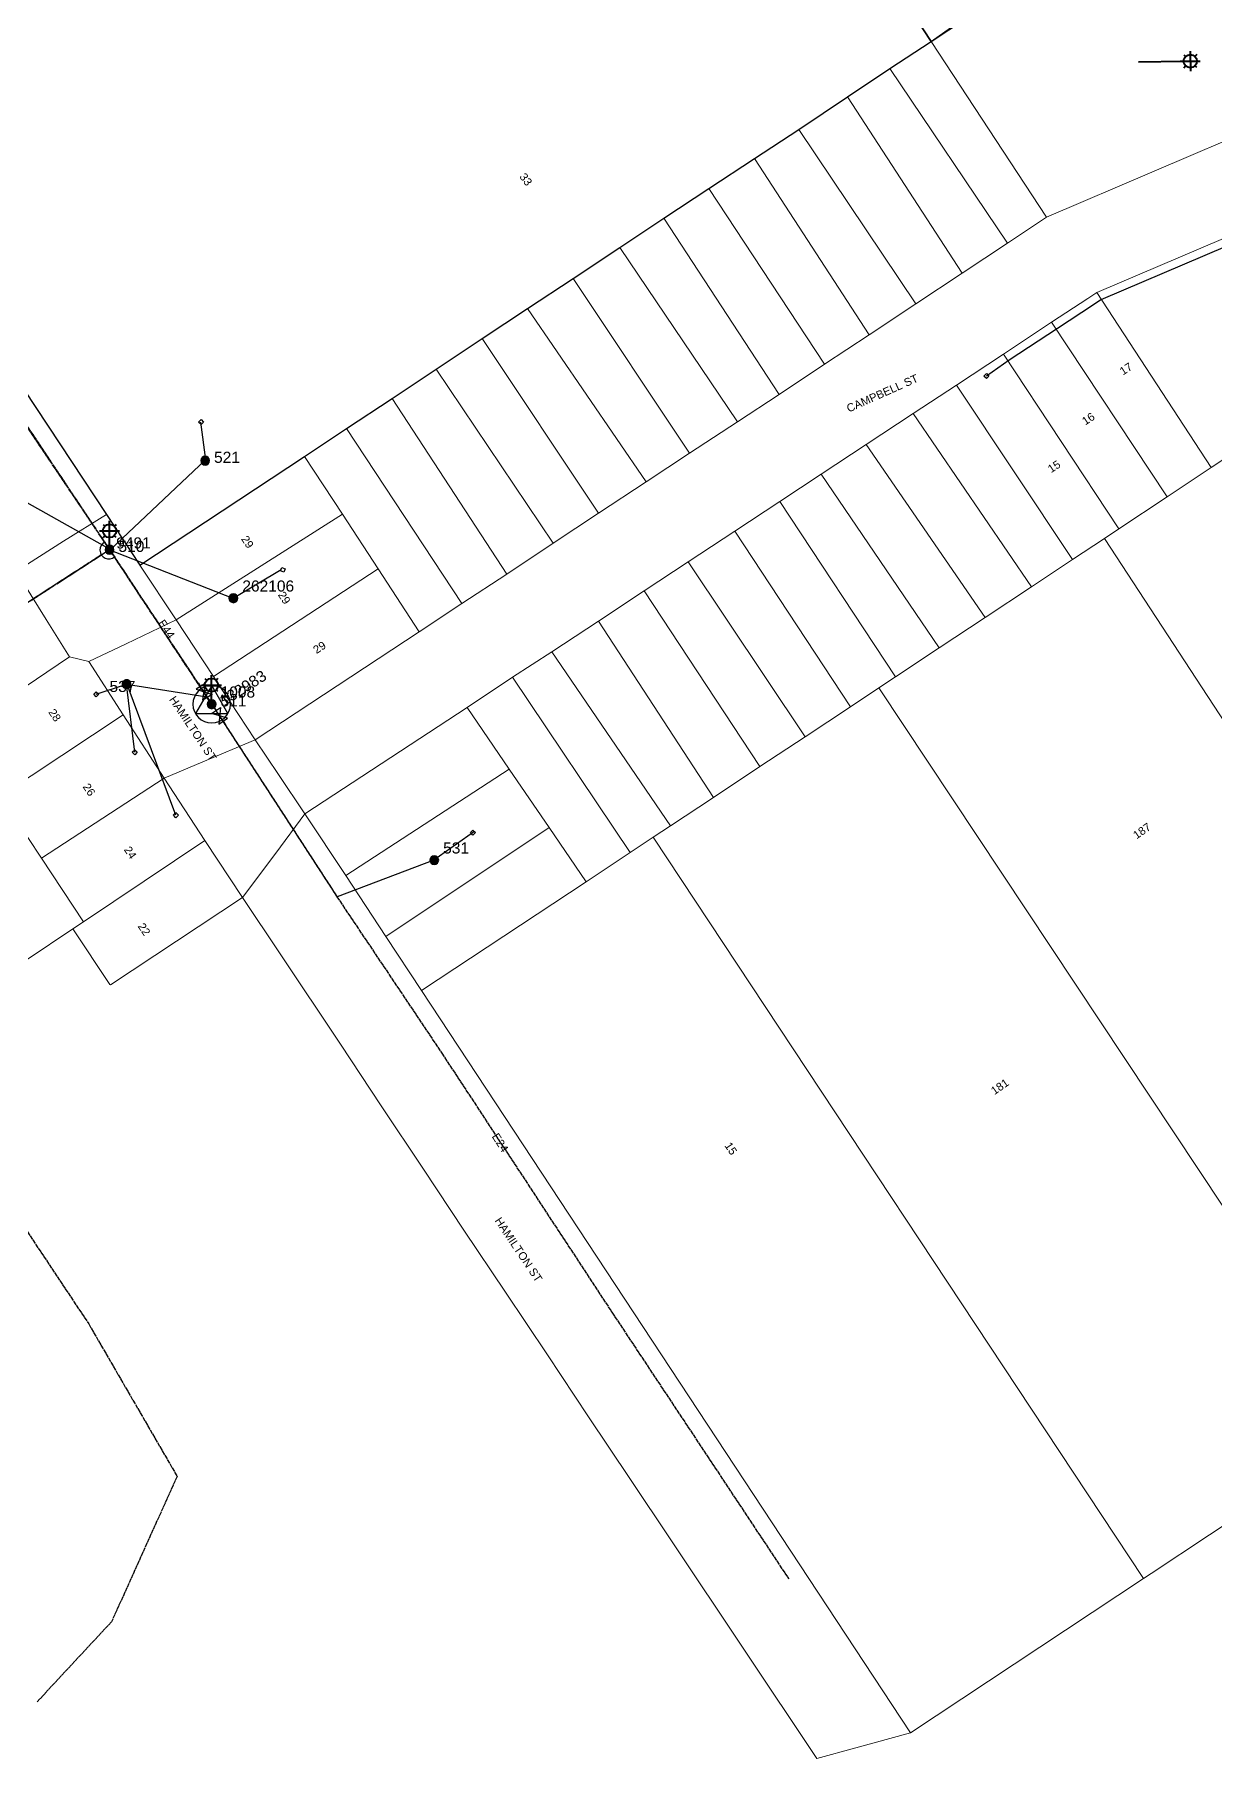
# Model space of a CAD drawing. Header units: metres. Extents: x 301970 to 303550, y 6271876 to 6273079.
# Drawn here: x 302405.3 to 302670.9, y 6271901.8 to 6272289.6 of the extents above; entities that cross this region are included whole.
import ezdxf
from ezdxf.enums import TextEntityAlignment as Align

# ---------------------------------------------------------------- set-up
doc = ezdxf.new("R2010")
doc.units = ezdxf.units.M
doc.linetypes.add('Cable Exist OH', pattern=[1, 1, 0])
doc.layers.add('Cadastre Land Parcels_SP_EXT', color=7, linetype='Continuous', lineweight=5, transparency=0.7)
doc.layers.add('Cadastre Roads_SP_EXT', color=7, linetype='Continuous', lineweight=5, transparency=0.7)
for name, color, linetype in [('Equip_LV_EXT', 7, 'Continuous'), ('Equip_SP_SL_EXT', 7, 'Continuous'), ('Mains_HV_EXT', 7, 'Continuous'), ('Mains_LV_EXT', 7, 'Continuous'), ('Mains_SL_EXT', 7, 'Continuous'), ('Services_SP_EXT', 7, 'Continuous'), ('Sub_SP_TR_HV_LV_EXT', 7, 'Continuous'), ('SupportsOH_SP_TR_HV_LV_SL_EXT', 7, 'Continuous')]:
    doc.layers.add(name, color=color, linetype=linetype)
doc.layers.add('Features_HIDE', color=1, linetype='Continuous', plot=False)
doc.styles.add('iecARIAL', font='arial.ttf', dxfattribs={"height": 2})
doc.styles.add('POLE_LABEL', font='arial.ttf')
doc.styles.get("Standard").update_dxf_attribs({"font": 'arial.ttf'})
doc.linetypes.add('Cable Rem', pattern='A,6.5,-0.001,["X",Standard,S=2.5,R=0,X=0,Y=-1.27],-0.001', length=6.502)

# ---------------------------------------------------------------- blocks, each defined once
blk = doc.blocks.new('SUB_POLE_EXT')
blk.add_wipeout([(0, 4.22), (0.42, 4.2), (0.83, 4.14), (1.21, 4.05), (1.62, 3.9), (1.99, 3.72), (2.35, 3.51), (2.68, 3.26), (2.99, 2.99), (3.28, 2.66), (3.52, 2.34), (3.76, 1.92), (3.9, 1.62), (4.04, 1.23), (4.18, 0.63), (4.22, 0), (4.18, -0.61), (4.06, -1.15), (3.9, -1.62), (3.58, -2.24), (3.22, -2.73), (2.97, -3.01), (2.68, -3.26), (2.36, -3.5), (2, -3.72), (1.64, -3.89), (1.25, -4.03), (0.82, -4.14), (0.42, -4.2), (0, -4.22), (-0.41, -4.2), (-0.8, -4.15), (-1.21, -4.05), (-1.62, -3.9), (-1.99, -3.73), (-2.35, -3.51), (-2.68, -3.26), (-2.96, -3.02), (-3.23, -2.72), (-3.51, -2.35), (-3.71, -2.01), (-3.91, -1.6), (-4.05, -1.21), (-4.16, -0.76), (-4.22, -0.14), (-4.21, 0.39), (-4.14, 0.83), (-4.03, 1.27), (-3.9, 1.63), (-3.71, 2.02), (-3.5, 2.37), (-3.28, 2.67), (-2.99, 2.99), (-2.68, 3.27), (-2.33, 3.52), (-1.98, 3.73), (-1.63, 3.9), (-1.2, 4.05), (-0.78, 4.15), (-0.4, 4.21)])
blk.add_line((2.16, 0.48), (2.16, 0.48, 0))
blk.add_lwpolyline([(-4.22, 0, 1), (4.22, 0, 1)], format="xyb", close=True)
blk.add_lwpolyline([(2.14, 0.52), (0, 4.22), (-3.66, -2.11), (3.66, -2.11)], close=True)
for tag, height, flags, p in [('STREET_CODE', 0.2, 9, (1.5, 0)), ('ASSET_NUM', 2.5, 8, (2, 2)), ('CONSTRUCTED_VOLTAGE', 0.2, 9, (1.5, -0.2)), ('OPERATING_VOLTAGE', 0.2, 9, (1.5, -0.6)), ('OPERATED_BY', 0.2, 9, (1.5, -0.8)), ('ORIENTATION', 0.2, 9, (1.5, -1.2)), ('OWNED_BY', 0.2, 9, (1.5, -1.4)), ('SECONDARY_VOLTAGE', 0.2, 9, (1.5, -1.6)), ('STATE', 0.2, 9, (1.5, -1.8)), ('SUBSTATION_TYPE', 0.2, 9, (1.5, -2)), ('STREETNAME', 0.2, 9, (1.5, -2.8)), ('SUBURB', 0.2, 9, (1.5, -3)), ('Z', 0.2, 1, (1.5, -3.4)), ('NO_PHASES', 0.2, 9, (1.5, -0.4)), ('MAINTAINED_BY', 0.2, 9, (1.5, -1)), ('USAGE', 0.2, 9, (1.5, -2.2)), ('LEGEND', 0.2, 9, (1.5, -2.4)), ('LOCATION', 0.2, 9, (1.5, -2.6)), ('NOTES', 0.2, 9, (1.5, -3.2))]:
    blk.add_attdef(tag, text='', height=height, dxfattribs=dict(flags=flags)).set_placement(p, align=Align.MIDDLE_LEFT)
blk = doc.blocks.new('LV_OH_LINKS_DISTFUSE_EXT')
for p, q in [((0, 0), (0.96, 0)), ((3.84, 0), (4.8, 0))]:
    blk.add_line(p, q)
blk.add_lwpolyline([(3.84, -1.2), (3.84, 1.2), (0.96, -1.2), (0.96, 1.2)], close=True)
at = {"flags": 9}
for tag, p in [('ACTUAL_STATUS', (0, 0)), ('CONSTRUCTED_VOLTAGE', (0, -0.2)), ('OPERATING_VOLTAGE', (0, -0.6)), ('ORIENTATION', (0, -0.8)), ('OWNED_BY', (0, -1)), ('STATE', (0, -1.2)), ('SWITCH_TYPE', (0, -1.4)), ('NO_PHASES', (0, -0.4)), ('USAGE', (0, -1.6)), ('NOTES', (0, -1.8))]:
    blk.add_attdef(tag, text='', height=0.2, dxfattribs=at).set_placement(p, align=Align.MIDDLE_LEFT)
at = {"flags": 1}
blk.add_attdef('Z', (0, 0), '', height=0.2, dxfattribs=at)
blk = doc.blocks.new('SL_LANTERN_EXT')
at = {"lineweight": 40}
for p, q in [((-2.25, 4.22), (2.25, 4.22)), ((-1.46, 5.68), (-1.06, 5.28)), ((0, 1.97), (0, 6.47)), ((1.46, 5.68), (1.06, 5.28)), ((-1.46, 2.76), (-1.06, 3.16)), ((0, 0), (0, 2.72)), ((1.46, 2.76), (1.06, 3.16))]:
    blk.add_line(p, q, dxfattribs=at)
blk.add_circle((0, 4.22), 1.5, dxfattribs=at)
at = {"style": 'iecARIAL', "flags": 8}
blk.add_attdef('ASSET_NUM', (1.5, 1.5), '', height=2.5, dxfattribs=at)
for tag, p, height, flags in [('OPERATING_VOLTAGE', (0.98, -1.65), 0.2, 9), ('ORIENTATION', (0.98, -1.85), 0.2, 9), ('OWNED_BY', (0.98, -2.05), 0.2, 9), ('STATE', (0.98, -2.25), 0.2, 9), ('CONSTRUCTED_VOLTAGE', (0.98, -0.65), 0.2, 9), ('CONTROL_TYPE', (0.98, -0.85), 0.2, 9), ('LANTERN_PURPOSE', (0.98, -1.05), 0.2, 9), ('LANTERN_TYPE', (0.98, -1.25), 0.2, 9), ('NO_PHASES', (0.98, -1.45), 0.2, 9), ('USAGE', (0.98, -2.45), 0.2, 9), ('CEXIST', (0.98, -2.65), 0.2, 9), ('CNEW', (0.98, -2.85), 0.2, 9), ('CNUMBER', (0.98, -3.05), 0.2, 9), ('CREMOVE', (0.98, -3.25), 0.2, 9), ('CREPLACE', (0.98, -3.45), 0.2, 9), ('LKINGHEIGHT', (0.98, -3.65), 0.2, 9), ('LBRACKET', (0.98, -3.85), 0.2, 9), ('LBRACKETVOCAB', (0.98, -4.05), 0.2, 9), ('LNUMBER', (2.18, -3.25), 2.5, 8), ('LCATEGORY', (0.98, -4.25), 0.2, 9), ('LCHARGE1', (0.98, -4.45), 0.2, 9), ('LCHARGE1PERCENT', (0.98, -4.65), 0.2, 9), ('LCHARGE2', (0.98, -4.85), 0.2, 9), ('LCHARGE2PERCENT', (0.98, -5.05), 0.2, 9), ('LCHARGE3', (0.98, -5.25), 0.2, 9), ('LCHARGE3PERCENT', (0.98, -5.45), 0.2, 9), ('LEXIST', (0.98, -5.65), 0.2, 9), ('LLAMP', (0.98, -5.85), 0.2, 9), ('LLAMPVOCAB', (0.98, -6.05), 0.2, 9), ('LMAST', (0.98, -6.25), 0.2, 9), ('LMASTVOCAB', (0.98, -6.45), 0.2, 9), ('LNEW', (0.98, -6.65), 0.2, 9), ('LANTNUMBER', (0.98, -6.85), 0.2, 9), ('LOUTREACH', (0.98, -7.25), 0.2, 9), ('LOUTREACHVOCAB', (0.98, -7.45), 0.2, 9), ('LRATECODE', (0.98, -7.65), 0.2, 9), ('LREMOVE', (0.98, -7.85), 0.2, 9), ('STREETNAME', (0.98, -9.25), 0.2, 9), ('SUBURB', (0.98, -9.45), 0.2, 1), ('LREPLACE', (0.98, -8.05), 0.2, 9), ('LTYPE', (0.98, -8.25), 0.2, 9), ('LTYPEVOCAB', (0.98, -8.45), 0.2, 9), ('LEGEND', (0.98, -8.65), 0.2, 9), ('LOCATION', (0.98, -8.85), 0.2, 9), ('NOTES', (0.98, -9.05), 0.2, 9)]:
    blk.add_attdef(tag, p, '', height=height, dxfattribs=dict(flags=flags))
blk = doc.blocks.new('CCP_EXT')
blk.add_wipeout([(0, 0.57), (0.57, 0), (0, -0.57), (-0.57, 0)])
blk.add_lwpolyline([(-0.57, 0), (0, 0.57), (0.57, 0), (0, -0.57), (-0.57, 0)])
at = {"flags": 1}
blk.add_attdef('Z', (0, 0), '', height=0.2, dxfattribs=at)
at = {"flags": 9}
for tag, p in [('CCP_TYPE', (0, 0)), ('CONSTRUCTED_VOLTAGE', (0, -0.2)), ('OPERATING_VOLTAGE', (0, -0.6)), ('ORIENTATION', (0, -0.8)), ('OWNED_BY', (0, -1)), ('STATE', (0, -1.8)), ('NO_PHASES', (0, -0.4)), ('USAGE', (0, -1.2)), ('LEGEND', (0, -1.4)), ('LIFE_SUPPORT', (0, -1.6)), ('NOTES', (0, -2))]:
    blk.add_attdef(tag, text='', height=0.2, dxfattribs=at).set_placement(p, align=Align.MIDDLE_LEFT)
blk = doc.blocks.new('POLE_EXT')
blk.add_hatch(color=256).paths.add_polyline_path([(-1, 0, 1), (1, 0, 1)])
blk.add_lwpolyline([(-1, 0, 1), (1, 0, 1)], format="xyb", close=True)
for tag, height, flags, p in [('pNumber', 2.5, 8, (-17.84, 2.07)), ('OWNED_BY', 0.2, 9, (1.35, -0.4)), ('SPECIAL_USE', 0.2, 9, (1.35, -0.8)), ('STATE', 0.2, 9, (1.35, -1)), ('cLV', 0.2, 9, (1.35, -1.4)), ('hDepth', 0.2, 9, (1.35, -1.6)), ('hDia', 0.2, 9, (1.35, -1.8)), ('cHV', 0.2, 9, (1.35, -2)), ('cLinedev', 0.2, 9, (1.35, -3.4)), ('pExisting', 0.2, 9, (1.35, -3.8)), ('PARENT', 0.2, 9, (1.35, -0.6)), ('USAGE', 0.2, 9, (1.35, -1.2)), ('LBRACKET', 0.2, 9, (1.35, -2.2)), ('LExisting', 0.2, 9, (1.35, -2.4)), ('LANTNUMBER', 0.2, 9, (1.35, -2.6)), ('LOther', 0.2, 9, (1.35, -2.8)), ('LRemove', 0.2, 9, (1.35, -3)), ('LEGEND', 0.2, 9, (1.35, -3.2)), ('LOCATION', 0.2, 9, (1.35, -3.6)), ('pFooting', 0.2, 9, (1.35, -4.4)), ('pNew', 0.2, 9, (1.35, -4.6)), ('pRelocate', 0.2, 9, (1.35, -5)), ('pRemove', 0.2, 9, (1.35, -5.2)), ('pReplace', 0.2, 9, (1.35, -5.4)), ('pStay', 0.2, 9, (1.35, -5.6)), ('pType', 0.2, 9, (1.35, -5.8)), ('cspan', 0.2, 9, (1.35, -6)), ('STREETNAME', 0.2, 9, (1.35, -6.2)), ('SUBURB', 0.2, 9, (1.35, -6.4)), ('OPERATED_BY', 0.2, 9, (1.36, -7.01)), ('PFNUMBER', 0.2, 9, (1.35, -4)), ('NEWPFNUMBER', 0.2, 9, (1.35, -4.2)), ('NOTES', 0.2, 9, (1.35, -6.6)), ('MAINTAINED_BY', 0.2, 9, (1.36, -6.81))]:
    blk.add_attdef(tag, text='', height=height, dxfattribs=dict(flags=flags)).set_placement(p, align=Align.MIDDLE_LEFT)
at = {"style": 'POLE_LABEL'}
for tag, height, flags, p in [('STRUCTURE_PLANT_NUMBER', 0.2, 9, (1.35, 0.03)), ('ASSET_NUM', 2.5, 8, (2, 2)), ('STREET_CODE', 0.2, 9, (1.35, -0.2))]:
    blk.add_attdef(tag, text='', height=height, dxfattribs=dict(at, flags=flags)).set_placement(p, align=Align.MIDDLE_LEFT)
at = {"flags": 1}
blk.add_attdef('Z', (1.35, -7.33), '', height=0.2, dxfattribs=at)
blk = doc.blocks.new('*U143')
at = {"lineweight": 40}
for p, q in [((0, 0), (10.13, 0.14)), ((9.37, 0.13), (13.87, 0.19)), ((10.15, 1.6), (10.55, 1.21)), ((11.59, 2.41), (11.66, -2.09)), ((13.06, 1.64), (12.67, 1.24)), ((10.19, -1.32), (10.58, -0.91)), ((13.1, -1.28), (12.7, -0.88))]:
    blk.add_line(p, q, dxfattribs=at)
blk.add_circle((11.62, 0.16), 1.5, dxfattribs=at)
at = {"style": 'iecARIAL', "flags": 8}
blk.add_attdef('ASSET_NUM', (1.5, 1.5), '', height=2.5, dxfattribs=at)
for tag, p, height, flags in [('OPERATING_VOLTAGE', (0.98, -1.65), 0.2, 9), ('ORIENTATION', (0.98, -1.85), 0.2, 9), ('OWNED_BY', (0.98, -2.05), 0.2, 9), ('STATE', (0.98, -2.25), 0.2, 9), ('CONSTRUCTED_VOLTAGE', (0.98, -0.65), 0.2, 9), ('CONTROL_TYPE', (0.98, -0.85), 0.2, 9), ('LANTERN_PURPOSE', (0.98, -1.05), 0.2, 9), ('LANTERN_TYPE', (0.98, -1.25), 0.2, 9), ('NO_PHASES', (0.98, -1.45), 0.2, 9), ('USAGE', (0.98, -2.45), 0.2, 9), ('CEXIST', (0.98, -2.65), 0.2, 9), ('CNEW', (0.98, -2.85), 0.2, 9), ('CNUMBER', (0.98, -3.05), 0.2, 9), ('CREMOVE', (0.98, -3.25), 0.2, 9), ('CREPLACE', (0.98, -3.45), 0.2, 9), ('LKINGHEIGHT', (0.98, -3.65), 0.2, 9), ('LBRACKET', (0.98, -3.85), 0.2, 9), ('LBRACKETVOCAB', (0.98, -4.05), 0.2, 9), ('LNUMBER', (2.18, -3.25), 2.5, 8), ('LCATEGORY', (0.98, -4.25), 0.2, 9), ('LCHARGE1', (0.98, -4.45), 0.2, 9), ('LCHARGE1PERCENT', (0.98, -4.65), 0.2, 9), ('LCHARGE2', (0.98, -4.85), 0.2, 9), ('LCHARGE2PERCENT', (0.98, -5.05), 0.2, 9), ('LCHARGE3', (0.98, -5.25), 0.2, 9), ('LCHARGE3PERCENT', (0.98, -5.45), 0.2, 9), ('LEXIST', (0.98, -5.65), 0.2, 9), ('LLAMP', (0.98, -5.85), 0.2, 9), ('LLAMPVOCAB', (0.98, -6.05), 0.2, 9), ('LMAST', (0.98, -6.25), 0.2, 9), ('LMASTVOCAB', (0.98, -6.45), 0.2, 9), ('LNEW', (0.98, -6.65), 0.2, 9), ('LANTNUMBER', (0.98, -6.85), 0.2, 9), ('LOUTREACH', (0.98, -7.25), 0.2, 9), ('LOUTREACHVOCAB', (0.98, -7.45), 0.2, 9), ('LRATECODE', (0.98, -7.65), 0.2, 9), ('LREMOVE', (0.98, -7.85), 0.2, 9), ('STREETNAME', (0.98, -9.25), 0.2, 9), ('SUBURB', (0.98, -9.45), 0.2, 1), ('LREPLACE', (0.98, -8.05), 0.2, 9), ('LTYPE', (0.98, -8.25), 0.2, 9), ('LTYPEVOCAB', (0.98, -8.45), 0.2, 9), ('LEGEND', (0.98, -8.65), 0.2, 9), ('LOCATION', (0.98, -8.85), 0.2, 9), ('NOTES', (0.98, -9.05), 0.2, 9)]:
    blk.add_attdef(tag, p, '', height=height, dxfattribs=dict(flags=flags))

msp = doc.modelspace()

# ---------------------------------------------------------------- linework, layer by layer
at = {"layer": 'Cadastre Land Parcels_SP_EXT', "linetype": 'Continuous'}
for points in [[(302808.33, 6272368.74), (302783.59, 6272406.24), (302704.24, 6272353.92), (302644.04, 6272314.27), (302606.98, 6272288.05), (302632.93, 6272248.48), (302705.58, 6272279.56), (302818.03, 6272354.04), (302808.33, 6272368.74)], [(302669.98, 6272192.18), (302697.15, 6272210.14), (302747.58, 6272243.53), (302798.67, 6272277.31), (302849.63, 6272311.05), (302830.76, 6272339.39), (302714.37, 6272261.47), (302644.24, 6272231.56), (302669.98, 6272192.18)], [(302632.93, 6272248.48), (302606.98, 6272288.05), (302597.7, 6272281.94), (302624.13, 6272242.66), (302632.93, 6272248.48)], [(302624.13, 6272242.66), (302597.7, 6272281.94), (302588.19, 6272275.59), (302613.95, 6272235.92), (302624.13, 6272242.66)], [(302613.95, 6272235.92), (302588.19, 6272275.59), (302577.2, 6272268.26), (302603.54, 6272229.02), (302613.95, 6272235.92)], [(302603.54, 6272229.02), (302577.2, 6272268.26), (302567.27, 6272261.69), (302593.01, 6272222.06), (302603.54, 6272229.02)], [(302593.01, 6272222.06), (302567.27, 6272261.69), (302557, 6272254.93), (302583, 6272215.43), (302593.01, 6272222.06)], [(302583, 6272215.43), (302557, 6272254.93), (302546.87, 6272248.26), (302572.77, 6272208.63), (302583, 6272215.43)], [(302572.77, 6272208.63), (302546.87, 6272248.26), (302536.95, 6272241.68), (302563.42, 6272202.45), (302572.77, 6272208.63)], [(302563.42, 6272202.45), (302536.95, 6272241.68), (302526.43, 6272234.72), (302552.66, 6272195.4), (302563.42, 6272202.45)], [(302552.66, 6272195.4), (302526.43, 6272234.72), (302516.17, 6272227.96), (302542.92, 6272188.97), (302552.66, 6272195.4)], [(302669.98, 6272192.18), (302644.24, 6272231.56), (302642.19, 6272230.19), (302634.06, 6272224.86), (302660.09, 6272185.62), (302669.98, 6272192.18)], [(302542.92, 6272188.97), (302516.17, 6272227.96), (302506.02, 6272221.2), (302532.18, 6272181.9), (302542.92, 6272188.97)], [(302649.19, 6272178.4), (302660.09, 6272185.62), (302634.06, 6272224.86), (302623.22, 6272217.7), (302649.19, 6272178.4)], [(302532.18, 6272181.9), (302506.02, 6272221.2), (302495.65, 6272214.29), (302521.97, 6272175.16), (302532.18, 6272181.9)], [(302638.74, 6272171.49), (302645.93, 6272176.25), (302649.19, 6272178.4), (302623.22, 6272217.7), (302612.66, 6272210.73), (302638.74, 6272171.49)], [(302521.97, 6272175.16), (302495.65, 6272214.29), (302485.75, 6272207.73), (302511.55, 6272168.24), (302521.97, 6272175.16)], [(302638.74, 6272171.49), (302612.66, 6272210.73), (302602.96, 6272204.35), (302629.56, 6272165.39), (302638.74, 6272171.49)], [(302804.56, 6272048.6), (302697.15, 6272210.14), (302669.98, 6272192.18), (302660.09, 6272185.62), (302649.19, 6272178.4), (302645.93, 6272176.25), (302692.46, 6272105.17), (302755.59, 6272009.05), (302807.72, 6272043.86), (302804.56, 6272048.6)], [(302511.55, 6272168.24), (302485.75, 6272207.73), (302475.47, 6272200.96), (302501.41, 6272161.58), (302511.55, 6272168.24)], [(302501.41, 6272161.58), (302475.47, 6272200.96), (302466.05, 6272194.71), (302474.56, 6272181.7), (302482.6, 6272169.44), (302491.84, 6272155.27), (302501.41, 6272161.58)], [(302629.56, 6272165.39), (302602.96, 6272204.35), (302592.33, 6272197.39), (302619.14, 6272158.47), (302629.56, 6272165.39)], [(302619.14, 6272158.47), (302592.33, 6272197.39), (302582.26, 6272190.7), (302608.81, 6272151.62), (302619.14, 6272158.47)], [(302437.18, 6272157.93), (302474.56, 6272181.7), (302466.05, 6272194.71), (302429.04, 6272170.21), (302437.18, 6272157.93)], [(302608.81, 6272151.62), (302582.26, 6272190.7), (302572.91, 6272184.54), (302598.98, 6272145.13), (302608.81, 6272151.62)], [(302445.58, 6272145.21), (302482.6, 6272169.44), (302474.56, 6272181.7), (302437.18, 6272157.93), (302445.58, 6272145.21)], [(302598.98, 6272145.13), (302572.91, 6272184.54), (302562.79, 6272177.87), (302588.82, 6272138.36), (302595.23, 6272142.66), (302598.98, 6272145.13)], [(302578.67, 6272131.65), (302588.82, 6272138.36), (302562.79, 6272177.87), (302552.3, 6272170.97), (302578.67, 6272131.65)], [(302755.59, 6272009.05), (302692.46, 6272105.17), (302645.93, 6272176.25), (302638.74, 6272171.49), (302629.56, 6272165.39), (302619.14, 6272158.47), (302608.81, 6272151.62), (302598.98, 6272145.13), (302595.23, 6272142.66), (302694.77, 6271992.65), (302705.59, 6271975.98), (302755.59, 6272009.05)], [(302568.48, 6272124.92), (302578.67, 6272131.65), (302552.3, 6272170.97), (302542.44, 6272164.44), (302568.48, 6272124.92)], [(302558.05, 6272118.01), (302568.48, 6272124.92), (302542.44, 6272164.44), (302532.15, 6272157.66), (302558.05, 6272118.01)], [(302548.33, 6272111.58), (302558.05, 6272118.01), (302532.15, 6272157.66), (302521.67, 6272150.77), (302548.33, 6272111.58)], [(302544.49, 6272109.04), (302548.33, 6272111.58), (302521.67, 6272150.77), (302512.85, 6272145.02), (302539.28, 6272105.61), (302544.49, 6272109.04)], [(302417.56, 6272148.54), (302413.21, 6272149.65), (302388.09, 6272132.69), (302397.67, 6272118.29), (302425.26, 6272136.59), (302417.56, 6272148.54)], [(302539.28, 6272105.61), (302512.85, 6272145.02), (302502.6, 6272138.26), (302512.1, 6272124.35), (302521.06, 6272111.21), (302529.37, 6272099.03), (302539.28, 6272105.61)], [(302682.69, 6271960.8), (302699.31, 6271971.8), (302705.59, 6271975.98), (302694.77, 6271992.65), (302595.23, 6272142.66), (302588.82, 6272138.36), (302578.67, 6272131.65), (302568.48, 6272124.92), (302558.05, 6272118.01), (302548.33, 6272111.58), (302544.49, 6272109.04), (302654.7, 6271942.3), (302656.45, 6271943.44), (302682.69, 6271960.8)], [(302434.49, 6272122.35), (302425.26, 6272136.59), (302397.67, 6272118.29), (302406.9, 6272104.36), (302434.49, 6272122.35)], [(302512.1, 6272124.35), (302502.6, 6272138.26), (302466.15, 6272114.27), (302475.31, 6272100.42), (302512.1, 6272124.35)], [(302397.67, 6272118.29), (302388.09, 6272132.69), (302375.44, 6272124.2), (302403.69, 6272081.53), (302413.94, 6272088.44), (302416.38, 6272090.02), (302406.9, 6272104.36), (302397.67, 6272118.29)], [(302521.06, 6272111.21), (302512.1, 6272124.35), (302475.31, 6272100.42), (302484.37, 6272086.72), (302521.06, 6272111.21)], [(302443.64, 6272108.27), (302434.49, 6272122.35), (302406.9, 6272104.36), (302416.38, 6272090.02), (302443.64, 6272108.27)], [(302452.13, 6272095.48), (302443.64, 6272108.27), (302416.38, 6272090.02), (302413.94, 6272088.44), (302422.3, 6272075.93), (302422.38, 6272075.85), (302452.13, 6272095.48)], [(302529.37, 6272099.03), (302521.06, 6272111.21), (302484.37, 6272086.72), (302492.36, 6272074.53), (302529.37, 6272099.03)], [(302654.7, 6271942.3), (302544.49, 6272109.04), (302539.28, 6272105.61), (302529.37, 6272099.03), (302492.36, 6272074.53), (302602.33, 6271907.62), (302654.7, 6271942.3)]]:
    msp.add_lwpolyline(points, close=True, dxfattribs=at)
at = {"layer": 'Cadastre Roads_SP_EXT', "linetype": 'Continuous'}
for points in [[(302362.04, 6272271.52), (302328.32, 6272322.47), (302321.75, 6272312.96), (302315.49, 6272303.91), (302326.14, 6272287.78), (302335.54, 6272273.56), (302344.06, 6272260.74), (302356.58, 6272241.87), (302369.07, 6272222.96), (302377.37, 6272210.37), (302386.71, 6272196.27), (302395.96, 6272182.3), (302403.74, 6272170.5), (302411.88, 6272175.6), (302421.49, 6272181.62), (302395.07, 6272221.58), (302362.04, 6272271.52)], [(302338.82, 6272123.98), (302356.64, 6272111.59), (302362.99, 6272115.81), (302375.44, 6272124.2), (302388.09, 6272132.69), (302413.21, 6272149.65), (302407.96, 6272158.03), (302402.76, 6272166.32), (302377.5, 6272149.56), (302364.41, 6272140.94), (302351.76, 6272132.54), (302338.82, 6272123.98)]]:
    msp.add_lwpolyline(points, close=True, dxfattribs=at)
at = {"layer": 'Features_HIDE', "linetype": 'Continuous'}
for points in [[(302606.98, 6272288.05), (302726.38, 6272366.98), (302784.25, 6272405.24), (302751.13, 6272455.51), (302614.51, 6272365.75), (302573.63, 6272338.9), (302606.98, 6272288.05)], [(302362.04, 6272271.52), (302395.07, 6272221.58), (302421.49, 6272181.62), (302429.04, 6272170.21), (302466.05, 6272194.71), (302475.47, 6272200.96), (302485.75, 6272207.73), (302495.65, 6272214.29), (302506.02, 6272221.2), (302516.17, 6272227.96), (302526.43, 6272234.72), (302536.95, 6272241.68), (302546.87, 6272248.26), (302557, 6272254.93), (302567.27, 6272261.69), (302577.2, 6272268.26), (302588.19, 6272275.59), (302597.7, 6272281.94), (302606.98, 6272288.05), (302573.63, 6272338.9), (302556.5, 6272365.02), (302540.16, 6272389.93), (302500.88, 6272363.82), (302362.04, 6272271.52)]]:
    msp.add_lwpolyline(points, close=True, dxfattribs=at)
at = {"layer": 'Mains_HV_EXT', "linetype": 'Cable Exist OH'}
for points in [[(302422.2, 6272173.76), (302370.59, 6272251.32)], [(302385.37, 6272149.94), (302422.2, 6272173.76)], [(302318.3, 6272105.22), (302351.29, 6272099.03), (302417.52, 6271999.56), (302437.39, 6271965.28), (302422.65, 6271932.57), (302405.91, 6271914.53)]]:
    msp.add_lwpolyline(points, dxfattribs=at)
at = {"layer": 'Mains_LV_EXT', "linetype": 'Cable Exist OH'}
for points in [[(302422.22, 6272173.75), (302394.64, 6272214.81)], [(302385.37, 6272149.94), (302422.22, 6272173.75)]]:
    msp.add_lwpolyline(points, dxfattribs=at)
at = {"layer": 'Mains_LV_EXT', "linetype": 'Continuous'}
msp.add_lwpolyline([(302421.13, 6272175.41, 1.119362), (302423.32, 6272172.09)], format="xyb", dxfattribs=at)
at = {"layer": 'Mains_SL_EXT', "linetype": 'Cable Exist OH'}
for points in [[(302370.59, 6272251.32), (302394.64, 6272214.84), (302422.2, 6272173.72)], [(302422.2, 6272173.72), (302385.37, 6272149.94)]]:
    msp.add_lwpolyline(points, dxfattribs=at)
at = {"layer": 'Services_SP_EXT'}
msp.add_lwpolyline([(302396.88, 6272188.11), (302422.39, 6272173.78)], dxfattribs=at)

# ---------------------------------------------------------------- block references
at = {"layer": 'Equip_SP_SL_EXT', "linetype": 'Cable Rem'}
msp.add_blockref('*U143', (302653.63, 6272283.44), dxfattribs=at)
at = {"layer": 'Equip_SP_SL_EXT'}
ref = msp.add_blockref('SL_LANTERN_EXT', (302422.2, 6272173.72), dxfattribs=at)
ref.add_attrib('ASSET_NUM', '9491', dxfattribs={"layer": '0', "height": 2.5, "rotation": 0.2513, "style": 'iecARIAL'}).set_placement((302423.7, 6272175.22), align=Align.MIDDLE_LEFT)
at = {"layer": 'Sub_SP_TR_HV_LV_EXT'}
ref = msp.add_blockref('SUB_POLE_EXT', (302445.17, 6272138.96), dxfattribs=at)
ref.add_attrib('ASSET_NUM', '1008', dxfattribs={"layer": '0', "height": 2.5}).set_placement((302447.17, 6272139.71), align=Align.BOTTOM_LEFT)
at = {"layer": 'SupportsOH_SP_TR_HV_LV_SL_EXT'}
ref = msp.add_blockref('POLE_EXT', (302443.7, 6272193.75), dxfattribs=at)
ref.add_attrib('ASSET_NUM', '521', dxfattribs={"layer": '0', "height": 2.5, "style": 'POLE_LABEL'}).set_placement((302445.7, 6272194.5), align=Align.MIDDLE_LEFT)
ref = msp.add_blockref('POLE_EXT', (302422.2, 6272173.72), dxfattribs=at)
ref.add_attrib('ASSET_NUM', '510', dxfattribs={"layer": '0', "height": 2.5, "style": 'POLE_LABEL'}).set_placement((302424.2, 6272174.47), align=Align.MIDDLE_LEFT)
ref = msp.add_blockref('POLE_EXT', (302426.02, 6272143.46), dxfattribs=dict(at, rotation=0.05882341373448691))
ref.add_attrib('ASSET_NUM', '537', dxfattribs={"layer": '0', "height": 2.5, "style": 'POLE_LABEL'}).set_placement((302428.02, 6272144.21), align=Align.TOP_RIGHT)

# ---------------------------------------------------------------- texts
at = {"layer": 'Cadastre Land Parcels_SP_EXT'}
for s, rotation, p in [('33', 307.0843, (302514.28, 6272257.59)), ('17', 33.291, (302650.11, 6272212.88)), ('16', 33.2918, (302641.64, 6272201.65)), ('15', 33.2909, (302633.95, 6272190.91)), ('29', 303.4701, (302451.71, 6272176.14)), ('29', 303.4703, (302459.98, 6272163.57)), ('29', 33.2912, (302468.74, 6272150.22)), ('28', 304.179, (302408.36, 6272137.15)), ('26', 303.928, (302416.08, 6272120.4)), ('187', 34.7069, (302653.16, 6272108.53)), ('24', 303.9282, (302425.35, 6272106.25)), ('22', 303.928, (302428.46, 6272089)), ('181', 34.7069, (302621.2, 6272051.01)), ('15', 303.8604, (302560.42, 6272039.69))]:
    msp.add_text(s, height=1.8, rotation=rotation, dxfattribs=at).set_placement(p)
at = {"layer": 'Cadastre Roads_SP_EXT'}
for s, rotation, p in [('CAMPBELL ST', 24.0733, (302588.45, 6272204.55)), ('HAMILTON ST', 303.8927, (302508.73, 6272022.79))]:
    msp.add_text(s, height=1.8, rotation=rotation, dxfattribs=at).set_placement(p)
at = {"layer": 'Mains_LV_EXT'}
for s, rotation, p in [('E44', 303.9279, (302433.01, 6272157.22)), ('E24', 302.7248, (302508.09, 6272041.74))]:
    msp.add_text(s, height=1.8, rotation=rotation, dxfattribs=at).set_placement(p)

# ---------------------------------------------------------------- next in the draw order: linework, layer by layer
at = {"layer": 'Cadastre Land Parcels_SP_EXT', "linetype": 'Continuous'}
msp.add_lwpolyline([(302491.84, 6272155.27), (302482.6, 6272169.44), (302445.58, 6272145.21), (302454.96, 6272130.97), (302491.84, 6272155.27)], close=True, dxfattribs=at)
at = {"layer": 'Mains_HV_EXT', "linetype": 'Cable Exist OH'}
msp.add_lwpolyline([(302422.2, 6272173.76), (302445.17, 6272138.96)], dxfattribs=at)
at = {"layer": 'Mains_LV_EXT', "linetype": 'Cable Exist OH'}
for points in [[(302445.17, 6272138.96), (302422.22, 6272173.75)], [(302445.17, 6272138.96), (302473.35, 6272095.63)]]:
    msp.add_lwpolyline(points, dxfattribs=at)
at = {"layer": 'Mains_SL_EXT', "linetype": 'Cable Exist OH'}
for points in [[(302422.2, 6272173.72), (302445.11, 6272139.05)], [(302445.11, 6272139.05), (302473.35, 6272095.63)]]:
    msp.add_lwpolyline(points, dxfattribs=at)
at = {"layer": 'Services_SP_EXT'}
msp.add_lwpolyline([(302426.02, 6272143.46), (302444.17, 6272140.61)], dxfattribs=at)

# ---------------------------------------------------------------- next in the draw order: block references
at = {"layer": 'Equip_LV_EXT'}
for p, rotation in [((302444.74, 6272139.7), 121.8964231910002), ((302445.62, 6272138.33), 303.7453998745784)]:
    msp.add_blockref('LV_OH_LINKS_DISTFUSE_EXT', p, dxfattribs=dict(at, rotation=rotation))
at = {"layer": 'Equip_SP_SL_EXT'}
ref = msp.add_blockref('SL_LANTERN_EXT', (302445.11, 6272139.05), dxfattribs=at)
ref.add_attrib('ASSET_NUM', '132983', dxfattribs={"layer": '0', "height": 2.5, "rotation": 32.3981, "style": 'iecARIAL'}).set_placement((302446.61, 6272140.55), align=Align.TOP_LEFT)
at = {"layer": 'Services_SP_EXT'}
for p in [(302619.39, 6272212.77), (302442.77, 6272202.44), (302419.21, 6272141.21), (302427.85, 6272128.14), (302437.13, 6272114), (302503.93, 6272110.08)]:
    msp.add_blockref('CCP_EXT', p, dxfattribs=at)
at = {"layer": 'SupportsOH_SP_TR_HV_LV_SL_EXT'}
ref = msp.add_blockref('POLE_EXT', (302445.17, 6272138.96), dxfattribs=at)
ref.add_attrib('ASSET_NUM', '511', dxfattribs={"layer": '0', "height": 2.5, "rotation": 0.0482, "style": 'POLE_LABEL'}).set_placement((302447.17, 6272139.71), align=Align.MIDDLE_LEFT)

# ---------------------------------------------------------------- next in the draw order: texts
at = {"layer": 'Cadastre Roads_SP_EXT'}
msp.add_text('HAMILTON ST', height=1.8, rotation=303.6951, dxfattribs=at).set_placement((302435.52, 6272140.02))

# ---------------------------------------------------------------- next in the draw order: linework, layer by layer
at = {"layer": 'Cadastre Roads_SP_EXT', "linetype": 'Continuous'}
for points in [[(302445.58, 6272145.21), (302437.18, 6272157.93), (302425.94, 6272152.55), (302417.56, 6272148.54), (302425.26, 6272136.59), (302434.49, 6272122.35), (302443.18, 6272126.01), (302454.96, 6272130.97), (302445.58, 6272145.21)], [(302475.31, 6272100.42), (302466.15, 6272114.27), (302459.6, 6272105.48), (302452.13, 6272095.48), (302460.56, 6272082.83), (302474.11, 6272062.52), (302483.31, 6272048.65), (302492.8, 6272034.36), (302501.9, 6272020.64), (302511.23, 6272006.68), (302520.7, 6271992.6), (302529.94, 6271978.67), (302539.18, 6271964.79), (302548.57, 6271950.78), (302581.29, 6271901.81), (302590.04, 6271904.23), (302602.33, 6271907.62), (302492.36, 6272074.53), (302484.37, 6272086.72), (302475.31, 6272100.42)]]:
    msp.add_lwpolyline(points, close=True, dxfattribs=at)
at = {"layer": 'Mains_HV_EXT', "linetype": 'Cable Exist OH'}
msp.add_lwpolyline([(302445.17, 6272138.96), (302473.35, 6272095.63), (302496.93, 6272060.46), (302535.19, 6272002.18), (302574.94, 6271942.22)], dxfattribs=at)
at = {"layer": 'Services_SP_EXT'}
for points in [[(302810.78, 6272319.72), (302806.71, 6272321.04), (302806.71, 6272321.04), (302715.3, 6272259.85), (302645.17, 6272229.94), (302643.5, 6272228.82), (302635.36, 6272223.48), (302624.53, 6272216.33), (302619.39, 6272212.77)], [(302442.66, 6272202.37), (302443.75, 6272193.9), (302422.36, 6272173.7)], [(302419.21, 6272141.21), (302426.02, 6272143.46)], [(302427.85, 6272128.14), (302426.02, 6272143.46)], [(302437.13, 6272114), (302426.14, 6272143.38)], [(302504.08, 6272110.15), (302495.13, 6272103.9), (302473.42, 6272095.67)]]:
    msp.add_lwpolyline(points, dxfattribs=at)

# ---------------------------------------------------------------- next in the draw order: block references
at = {"layer": 'Services_SP_EXT', "rotation": 23.58703074510445}
msp.add_blockref('CCP_EXT', (302461.14, 6272169.16), dxfattribs=at)
at = {"layer": 'SupportsOH_SP_TR_HV_LV_SL_EXT'}
ref = msp.add_blockref('POLE_EXT', (302495.22, 6272103.88), dxfattribs=at)
ref.add_attrib('ASSET_NUM', '531', dxfattribs={"layer": '0', "height": 2.5, "style": 'POLE_LABEL'}).set_placement((302497.22, 6272104.63), align=Align.BOTTOM_LEFT)

# ---------------------------------------------------------------- next in the draw order: linework, layer by layer
at = {"layer": 'Cadastre Roads_SP_EXT', "linetype": 'Continuous'}
msp.add_lwpolyline([(302705.58, 6272279.56), (302632.93, 6272248.48), (302624.13, 6272242.66), (302613.95, 6272235.92), (302603.54, 6272229.02), (302593.01, 6272222.06), (302583, 6272215.43), (302572.77, 6272208.63), (302563.42, 6272202.45), (302552.66, 6272195.4), (302542.92, 6272188.97), (302532.18, 6272181.9), (302521.97, 6272175.16), (302511.55, 6272168.24), (302501.41, 6272161.58), (302491.84, 6272155.27), (302454.96, 6272130.97), (302460.21, 6272123.13), (302466.15, 6272114.27), (302502.6, 6272138.26), (302512.85, 6272145.02), (302521.67, 6272150.77), (302532.15, 6272157.66), (302542.44, 6272164.44), (302552.3, 6272170.97), (302562.79, 6272177.87), (302572.91, 6272184.54), (302582.26, 6272190.7), (302592.33, 6272197.39), (302602.96, 6272204.35), (302612.66, 6272210.73), (302623.22, 6272217.7), (302634.06, 6272224.86), (302642.19, 6272230.19), (302644.24, 6272231.56), (302714.37, 6272261.47)], dxfattribs=at)
at = {"layer": 'Services_SP_EXT'}
msp.add_lwpolyline([(302460.77, 6272169.21), (302450, 6272162.77), (302421.89, 6272173.73)], dxfattribs=at)

# ---------------------------------------------------------------- next in the draw order: block references
at = {"layer": 'SupportsOH_SP_TR_HV_LV_SL_EXT'}
ref = msp.add_blockref('POLE_EXT', (302450.06, 6272162.8), dxfattribs=at)
ref.add_attrib('ASSET_NUM', '262106', dxfattribs={"layer": '0', "height": 2.5, "style": 'POLE_LABEL'}).set_placement((302452.06, 6272163.55), align=Align.BOTTOM_LEFT)

doc.saveas('drawing.dxf')
